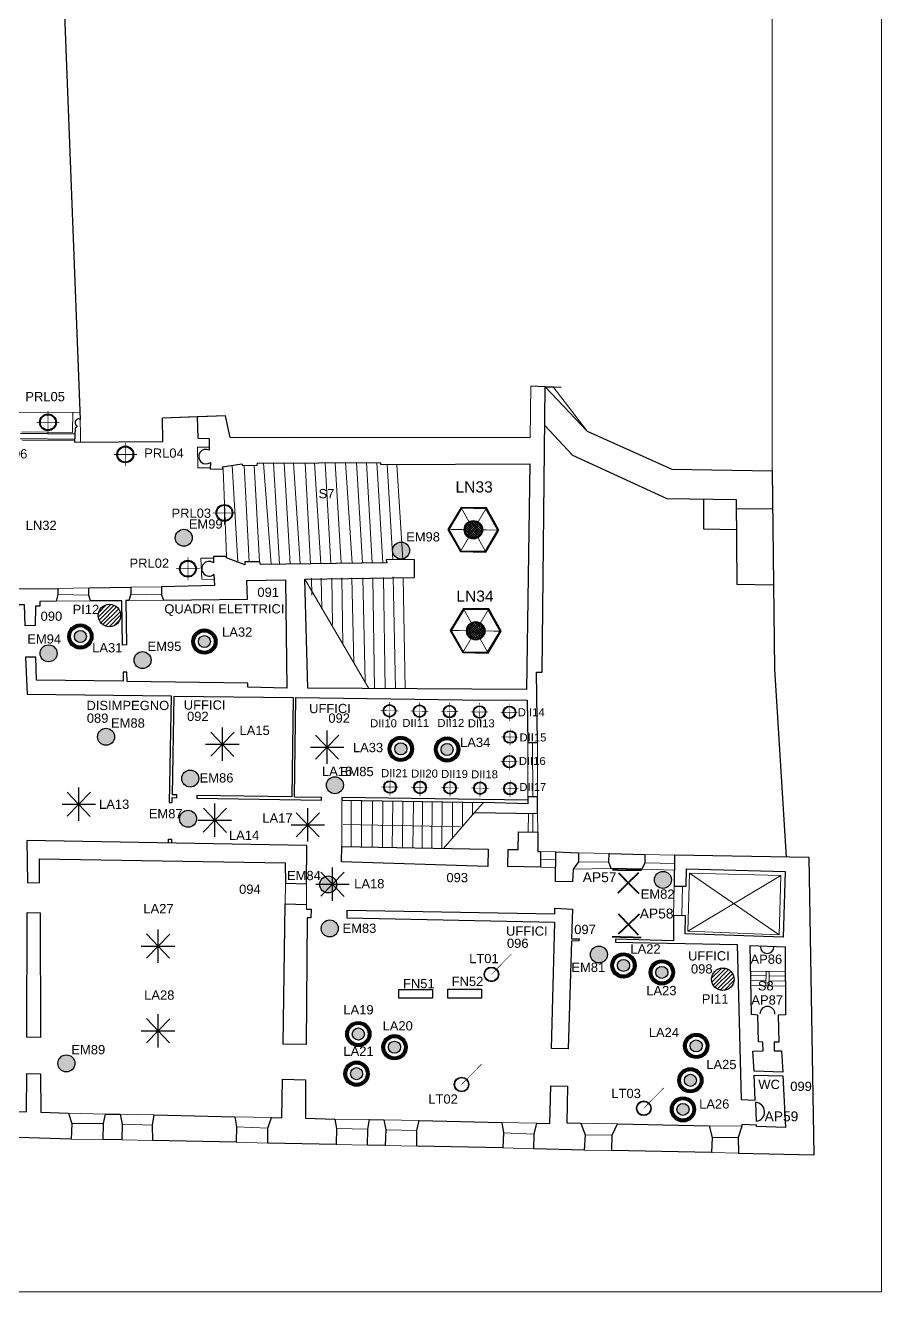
# Model space of a CAD drawing. Header units: metres. Extents: x -11789 to 51, y -8377 to 23.
# Drawn here: x -2721 to 51, y -8377 to -4277 of the extents above; entities that cross this region are included whole.
import ezdxf
from ezdxf.enums import TextEntityAlignment as Align

# ---------------------------------------------------------------- set-up
doc = ezdxf.new("R2010")
doc.units = ezdxf.units.M
doc.header["$LTSCALE"] = 0.0125
for name, color, linetype in [('CODICE EMERGENZE', 190, 'Continuous'), ('CODICE LAMPADINE', 150, 'Continuous'), ('LAMPADE DI EMERGENZA', 3, 'Continuous')]:
    doc.layers.add(name, color=color, linetype=linetype)
for name, color, linetype, lineweight in [('LAMPADINE', 30, 'Continuous', 30), ('MURI', 7, 'Continuous', 9), ('VANI', 66, 'Continuous', 9)]:
    doc.layers.add(name, color=color, linetype=linetype, lineweight=lineweight)
doc.styles.add('ducale_200', font='ARIAL.TTF', dxfattribs={"height": 1})
doc.styles.get("Standard").update_dxf_attribs({"font": 'romans.shx'})

# ---------------------------------------------------------------- blocks, each defined once
blk = doc.blocks.new('LANTERNA')
at = {"linetype": 'Continuous'}
h = blk.add_hatch(color=256, dxfattribs=at)
h.paths.add_polyline_path([(65.31, -45.84, 1), (69.69, -45.84, 1)])
h.paths.add_polyline_path([(69.48, -45.84, -1), (65.51, -45.84, -1)], flags=16)
h = blk.add_hatch(dxfattribs=at)
h.set_pattern_fill('ANSI37', color=256, scale=3.214976, style=0)
h.set_pattern_definition([(45, (-226.14574, -312.50277), (-0.2841664, 0.2841664), []), (135, (-226.14574, -312.50277), (-0.2841664, -0.2841664), [])])
edge = h.paths.add_edge_path()
edge.add_arc((67.5, -45.84), 1.98, 0, 360)
at = {"layer": 'LAMPADINE'}
h = blk.add_hatch(color=14, dxfattribs=at)
h.paths.add_polyline_path([(70.35, -50.95), (73.35, -45.93), (70.5, -40.81), (64.65, -40.72), (61.64, -45.75), (64.49, -50.87)], flags=16)
h.paths.add_polyline_path([(70.46, -51.16), (73.59, -45.93), (70.62, -40.61), (64.54, -40.52), (61.41, -45.75), (64.38, -51.06)])
at = {"linetype": 'Continuous'}
for radius in [2.19, 1.98]:
    blk.add_circle((67.5, -45.84), radius, dxfattribs=at)
at = {"layer": 'LAMPADINE', "color": 14}
for points in [[(70.46, -51.16), (73.59, -45.93), (70.62, -40.61), (64.54, -40.52), (61.41, -45.75), (64.38, -51.06)], [(70.35, -50.95), (73.35, -45.93), (70.5, -40.81), (64.65, -40.72), (61.64, -45.75), (64.49, -50.87)]]:
    blk.add_lwpolyline(points, close=True, dxfattribs=at)
at = {"layer": 'LAMPADINE', "color": 14, "const_width": 0.2}
for points in [[(64.54, -40.52), (66.43, -43.92)], [(70.62, -40.61), (68.62, -43.96)], [(61.41, -45.75), (65.31, -45.81)], [(66.37, -47.72), (64.38, -51.06)], [(68.57, -47.75), (70.46, -51.16)], [(69.69, -45.87), (73.59, -45.93)]]:
    blk.add_lwpolyline(points, dxfattribs=at)
blk = doc.blocks.new('5ea4y')
h = blk.add_hatch(color=256)
edge = h.paths.add_edge_path(flags=16)
edge.add_arc((973, 697), 102, 0, 360)
edge = h.paths.add_edge_path()
edge.add_arc((973, 697), 112, 0, 360)
at = {"const_width": 10}
for points in [[(973, 855), (973, 540)], [(1130, 697), (815, 697)]]:
    blk.add_lwpolyline(points, dxfattribs=at)
for radius in [112, 102]:
    blk.add_circle((973, 697), radius)
at = {"color": 160, "insert": (996, 726), "char_height": 2, "width": 10.79, "attachment_point": 1, "style": 'ducale_200'}
blk.add_mtext('{\\H0.75x; }', dxfattribs=at)
blk = doc.blocks.new('sospensione normale')
h = blk.add_hatch(color=256)
h.paths.add_polyline_path([(24193.1, 756.4, 1), (24171.9, 756.4, 1)], flags=16)
h.paths.add_polyline_path([(24176, 756.4, -1), (24189, 756.4, -1)], flags=0)
h.paths.add_polyline_path([(24195.1, 756.4, 1), (24169.9, 756.4, 1)])
for radius in [13.6, 12.6, 11.6, 10.6, 6.52]:
    blk.add_circle((24182.5, 756.4), radius)
blk = doc.blocks.new('PIANTANA')
at = {"lineweight": 0}
h = blk.add_hatch(dxfattribs=at)
h.set_pattern_fill('ANSI31', color=256, scale=600, style=0)
h.set_pattern_definition([(45, (37136.21, 23067.97), (-53.03301, 53.03301), [])])
edge = h.paths.add_edge_path()
edge.add_arc((14258, -2729), 291, 0, 360)
blk.add_circle((14258, -2729), 291)
blk = doc.blocks.new('re')
at = {"const_width": 0.3}
for points in [[(51.55, 419.05), (51.66, 413.81)], [(55.72, 418.12), (52.08, 414.34)], [(52.09, 417.95), (55.87, 414.31)]]:
    blk.add_lwpolyline(points, dxfattribs=at)
blk = doc.blocks.new('LAMPADA_TAVOLO')
at = {"linetype": 'Continuous'}
blk.add_hatch(color=256, dxfattribs=at).paths.add_polyline_path([(114, 237, 0.20166), (-90, 248), (-84, 233, -0.20166), (107, 223, -1), (-107, -223, -0.664364), (-84, 233), (-90, 248, 0.664364), (-114, -237, 1)])
at = {"const_width": 20, "flags": 128}
blk.add_lwpolyline([(-349, 965), (0, 0)], dxfattribs=at)
for radius in [263, 247]:
    blk.add_circle((0, 0), radius)

msp = doc.modelspace()

# ---------------------------------------------------------------- hatches: boundary and pattern name
at = {"layer": 'LAMPADE DI EMERGENZA'}
for points in [[(-2235.6, -5935.7, 1), (-2180.7, -5935.7, 1)], [(-1532, -5977.2, 1), (-1477, -5977.2, 1)], [(-2673.2, -6310, 1), (-2618.2, -6310, 1)], [(-2369.2, -6331.7, 1), (-2314.2, -6331.7, 1)], [(-2487.4, -6580, 1), (-2432.5, -6580, 1)], [(-2214.6, -6715.3, 1), (-2159.6, -6715.3, 1)], [(-1746.5, -6737, 1), (-1691.5, -6737, 1)], [(-2221.8, -6845.5, 1), (-2166.8, -6845.5, 1)], [(-1767.9, -7058.3, 1), (-1712.9, -7058.3, 1)], [(-684.2, -7043.6, 1), (-629.2, -7043.6, 1)], [(-1763.2, -7200.9, 1), (-1708.2, -7200.9, 1)], [(-891.5, -7285.1, 1), (-836.6, -7285.1, 1)], [(-2615.7, -7637.6, 1), (-2560.8, -7637.6, 1)]]:
    msp.add_hatch(color=256, dxfattribs=at).paths.add_polyline_path(points)

# ---------------------------------------------------------------- linework, layer by layer
for centre in [(-2208.2, -5935.7), (-1504.5, -5977.2), (-2645.7, -6310), (-2341.7, -6331.7), (-2459.9, -6580), (-2187.1, -6715.3), (-1719, -6737), (-2194.3, -6845.5), (-1740.4, -7058.3), (-656.7, -7043.6), (-1735.7, -7200.9), (-864.1, -7285.1), (-2588.3, -7637.6)]:
    msp.add_circle(centre, 27.5, dxfattribs=at)
at = {"layer": 'LAMPADINE'}
for p, q in [((-2083.3, -6658.5), (-2083.3, -6550.3)), ((-1744, -6668.1), (-1744, -6559.8)), ((-2121, -6643.1), (-2045.5, -6565.6)), ((-2046, -6643.6), (-2120.6, -6565.2)), ((-1781.8, -6652.7), (-1706.2, -6575.2)), ((-1706.7, -6653.1), (-1781.3, -6574.8)), ((-2137.4, -6604.4), (-2029.2, -6604.4)), ((-1798.1, -6614), (-1689.9, -6614)), ((-2585.8, -6837.5), (-2510.3, -6760)), ((-2510.7, -6837.9), (-2585.3, -6759.6)), ((-2548, -6852.8), (-2548, -6744.6)), ((-2602.1, -6798.7), (-2493.9, -6798.7)), ((-2107.5, -6904.5), (-2107.5, -6796.3)), ((-2145.3, -6889.2), (-2069.8, -6811.7)), ((-2070.2, -6889.6), (-2144.8, -6811.2)), ((-1844.5, -6903.8), (-1768.9, -6826.3)), ((-1769.4, -6904.3), (-1844, -6825.9)), ((-1806.7, -6919.2), (-1806.7, -6811)), ((-2161.6, -6850.4), (-2053.4, -6850.4)), ((-1860.8, -6865.1), (-1752.6, -6865.1)), ((-1726.7, -7111.8), (-1726.7, -7003.6)), ((-1764.5, -7096.5), (-1689, -7019)), ((-1689.4, -7096.9), (-1764, -7018.6)), ((-1780.8, -7057.7), (-1672.6, -7057.7)), ((-2291.5, -7312), (-2291.5, -7203.8)), ((-2329.2, -7296.6), (-2253.7, -7219.1)), ((-2254.2, -7297), (-2328.8, -7218.7)), ((-2345.6, -7257.9), (-2237.4, -7257.9)), ((-2329.2, -7570.6), (-2253.7, -7493.1)), ((-2254.2, -7571.1), (-2328.8, -7492.7)), ((-2291.5, -7586), (-2291.5, -7477.8)), ((-2345.6, -7531.9), (-2237.4, -7531.9)), ((-357.7, -7764.1), (-354.7, -7825))]:
    msp.add_line(p, q, dxfattribs=at)
for points in [[(-1403, -7398.4), (-1403, -7426.9), (-1511.7, -7426.9), (-1511.7, -7398.4)], [(-1244.7, -7397.6), (-1244.7, -7426.1), (-1353.4, -7426.1), (-1353.4, -7397.6)]]:
    msp.add_lwpolyline(points, close=True, dxfattribs=at)
for centre, radius, start, end in [((-319.4, -7259.7), 21.9, 179.2065, 359.2065), ((-318.5, -7477.8), 24.3, 359.5908, 179.5908), ((-358.3, -7794.7), 30.6, 276.6911, 88.8557)]:
    msp.add_arc(centre, radius, start, end, dxfattribs=at)
at = {"layer": 'MURI', "linetype": 'ByBlock', "lineweight": 30}
for p, q in [((-1038.4, -5447), (-1084.2, -5445.3)), ((-1047.9, -6371.4), (-1038.4, -5447)), ((-1038.4, -5447), (-1038.4, -5447)), ((-2072.8, -5540.9), (-2164.9, -5543.8)), ((-2164.9, -5543.8), (-2162.1, -5613.8)), ((-2058.4, -5611.6), (-2072.8, -5540.9)), ((-2162.1, -5613.8), (-2125.5, -5614.5)), ((-2125.5, -5614.5), (-2126.2, -5651.9)), ((-1086.6, -5612.1), (-2058.4, -5611.6)), ((-2122, -5691.8), (-2122.4, -5713)), ((-2082.4, -5706.4), (-2020.4, -5696.9)), ((-2020.4, -5696.9), (-2018, -5701.9)), ((-1970.8, -5701.1), (-1969.8, -5693.8)), ((-1969.8, -5693.8), (-1572.4, -5692.1)), ((-1572.4, -5692.1), (-1570.4, -5698.6)), ((-1570.4, -5698.6), (-1087.8, -5696.5)), ((-1087.8, -5696.5), (-1098.1, -6427.6)), ((-2122.4, -5713), (-2080.9, -5713.7)), ((-2080.9, -5713.7), (-2082.4, -5706.4)), ((-2018, -5701.9), (-1970.8, -5701.1)), ((-2112.1, -5996.4), (-2112.4, -6016.7)), ((-2069.7, -5996.3), (-2112.1, -5996.4)), ((-2069.8, -6001.2), (-2069.7, -5996.3)), ((-2010.8, -6023.5), (-2069.8, -6001.2)), ((-2010.7, -6013.7), (-2010.8, -6023.5)), ((-1961.8, -6013.8), (-2010.7, -6013.7)), ((-1959.5, -6021.9), (-1961.8, -6013.8)), ((-1550.7, -6016.4), (-1959.5, -6021.9)), ((-1461.9, -6006.1), (-1552.4, -6007.4)), ((-1552.4, -6007.4), (-1550.7, -6016.4)), ((-1461.9, -6006.1), (-1461.9, -6064.6)), ((-2110.7, -6054.2), (-2108.9, -6090.8)), ((-1816.1, -6070.1), (-1461.9, -6064.6)), ((-2279.9, -6094.3), (-2280.3, -6120.3)), ((-2108.9, -6090.8), (-2279.9, -6094.3)), ((-2003.6, -6074), (-1879.1, -6072.2)), ((-2002.3, -6135.1), (-2003.6, -6074)), ((-1879.1, -6072.2), (-1874, -6422.3)), ((-1806.8, -6422.6), (-1816.1, -6070.1)), ((-2280.3, -6120.3), (-2274.2, -6138.3)), ((-2274.2, -6138.3), (-2002.3, -6135.1)), ((-2686.8, -6322.1), (-2720.2, -6322.3)), ((-2720.2, -6322.3), (-2715.1, -6442)), ((-2684.9, -6397), (-2686.8, -6322.1)), ((-2392.3, -6371.3), (-2404.5, -6371.1)), ((-2404.5, -6371.1), (-2404.2, -6400.4)), ((-2391.2, -6400.7), (-2392.3, -6371.3)), ((-1063.4, -6598.9), (-1065.8, -6371)), ((-1065.8, -6371), (-1047.9, -6371.4)), ((-2404.2, -6400.4), (-2684.9, -6397)), ((-2000.7, -6406.1), (-2391.2, -6400.7)), ((-2000.9, -6420), (-2000.7, -6406.1)), ((-1874, -6422.3), (-2000.9, -6420)), ((-1098.1, -6427.6), (-1806.8, -6422.6)), ((-2715.1, -6442), (-2249.4, -6448)), ((-2249.4, -6448), (-2255.7, -6793)), ((-2245.1, -6768.1), (-2239.1, -6448.2)), ((-2239.1, -6448.2), (-1853.7, -6453.2)), ((-1853.7, -6453.2), (-1858.5, -6774.4)), ((-1849.9, -6774.5), (-1845.1, -6453.3)), ((-1845.1, -6453.3), (-1306.7, -6460.2)), ((-1306.7, -6460.2), (-1096.7, -6461.6)), ((-1096.7, -6461.6), (-1094.3, -6598.4)), ((-1094.3, -6598.4), (-1063.4, -6598.9)), ((-2255.7, -6793), (-2255.7, -6793)), ((-2255.7, -6793), (-2245.5, -6793.2)), ((-2245.5, -6793.2), (-2245.3, -6777.2)), ((-2245.5, -6793.2), (-2245.5, -6793.2)), ((-2245.5, -6793.2), (-2245.5, -6793.2)), ((-2245.5, -6793.2), (-2245.5, -6793.2)), ((-2245.5, -6793.2), (-2245.5, -6793.2)), ((-2245.3, -6777.2), (-2230.8, -6777.4)), ((-2230.6, -6768.3), (-2245.1, -6768.1)), ((-2230.8, -6777.4), (-2230.6, -6768.3)), ((-2165.5, -6769.8), (-2165.6, -6778.9)), ((-2165.6, -6778.9), (-1761.9, -6784.9)), ((-1858.5, -6774.4), (-2165.5, -6769.8)), ((-1849.9, -6774.5), (-1761.8, -6775.9)), ((-1761.9, -6784.9), (-1761.8, -6775.9)), ((-1696.6, -6776.8), (-1696.8, -6785.9)), ((-1696.8, -6785.9), (-1237.8, -6792.7)), ((-1094.1, -6785.9), (-1696.6, -6776.8)), ((-1237.8, -6792.7), (-1237.8, -6792.7)), ((-1810, -6932.1), (-2716.3, -6915.6)), ((-2716.3, -6915.6), (-2713.9, -7052.4)), ((-1810.7, -7055.8), (-1810, -6932.1)), ((-619.2, -6963.5), (-621, -7063.5)), ((-183, -6970.9), (-619.2, -6963.5)), ((-2674.9, -7053.1), (-2675.1, -6974.9)), ((-2675.1, -6974.9), (-1879.4, -6987.8)), ((-1879.4, -6987.8), (-1879, -7054.5)), ((-582, -7064.2), (-580.9, -7008.1)), ((-580.9, -7008.1), (-261.3, -7016.4)), ((-167.2, -7933.6), (-183, -6970.9)), ((-2713.9, -7052.4), (-2674.9, -7053.1)), ((-261.3, -7016.4), (-267.6, -7228.6)), ((-1879, -7054.5), (-1810.7, -7055.8)), ((-621, -7063.5), (-582, -7064.2)), ((-1886.8, -7575.2), (-1879.4, -7121.2)), ((-1879.4, -7121.2), (-1811.1, -7123.3)), ((-1808.6, -7166.5), (-1812, -7576.6)), ((-1810.5, -7138), (-1795.9, -7138.2)), ((-1796.4, -7166.7), (-1808.6, -7166.5)), ((-1795.9, -7138.2), (-1796.4, -7166.7)), ((-583.7, -7159.4), (-622.7, -7158.7)), ((-622.7, -7158.7), (-622.6, -7240.9)), ((-584.8, -7218), (-583.7, -7159.4)), ((-810.5, -7235.9), (-809.9, -7244.8)), ((-622.6, -7240.9), (-810.5, -7235.9)), ((-809.9, -7244.8), (-416.9, -7252.8)), ((-267.6, -7228.6), (-584.8, -7218)), ((-416.9, -7252.8), (-403.8, -7754.9)), ((-1812, -7576.6), (-1886.8, -7575.2)), ((-361.9, -7676.2), (-268.4, -7677.9)), ((-358.1, -7756.3), (-361.9, -7676.2)), ((-268.4, -7677.9), (-260, -7844.8)), ((-403.8, -7754.9), (-358.1, -7756.3)), ((-822.1, -7920.1), (-821.2, -7870.5)), ((-821.2, -7870.5), (-804.3, -7833.3)), ((-804.3, -7833.3), (-507.3, -7839.5)), ((-507.3, -7839.5), (-497.4, -7878)), ((-401.6, -7841.5), (-413.6, -7877.9)), ((-401.7, -7835), (-354.2, -7836.4)), ((-401.7, -7835), (-401.6, -7841.5)), ((-353.9, -7842.5), (-354.2, -7836.4)), ((-260, -7844.8), (-353.9, -7842.5)), ((-497.4, -7878), (-499.1, -7926.7)), ((-413.6, -7877.9), (-412.1, -7928.3)), ((-499.1, -7926.7), (-822.1, -7920.1)), ((-412.1, -7928.3), (-167.2, -7933.6))]:
    msp.add_line(p, q, dxfattribs=at)
at = {"layer": 'MURI', "color": 252}
for p, q in [((-1518.3, -5699.6), (-1499.4, -6005.9)), ((-1498.2, -6064.4), (-1490.9, -6424.8)), ((-1608.5, -6424), (-1816.1, -6070.1)), ((-1696.2, -6935.8), (-1696.8, -6787.1)), ((-1879, -7054.5), (-1879.4, -7121.2)), ((-1810.7, -7055.8), (-1810.5, -7138)), ((-507.3, -7839.5), (-401.6, -7841.5)), ((-497.4, -7878), (-413.6, -7877.9))]:
    msp.add_line(p, q, dxfattribs=at)
at = {"layer": 'MURI', "linetype": 'Continuous', "ltscale": 0.1}
msp.add_lwpolyline([(-11788.7, 23.1), (51.3, 23.1), (51.3, -8376.9), (-11788.7, -8376.9)], close=True, dxfattribs=at)
at = {"layer": 'MURI'}
for points in [[(-2599.6, -4072.4), (-2543.7, -5529.5), (-2542.8, -5626.4), (-2276.2, -5624.1), (-2277.3, -5548.1), (-2072.8, -5540.9), (-2058.4, -5611.6), (-1854, -5610), (-1086.6, -5612.1), (-1084.2, -5445.3), (-1084.2, -5445.3), (-1012.2, -5447.5), (-901.9, -5591.1), (-628.2, -5713.3), (-303.6, -5719.2), (-303.6, -450.1)], [(-2126, -5642.1), (-2163.4, -5642.3), (-2162.2, -5709), (-2122.3, -5709.7)], [(-2112.2, -6002.1), (-2152.9, -6002.2), (-2150, -6069.8), (-2109.9, -6070.5)], [(-1273.7, -6793), (-1273.6, -6833.8)]]:
    msp.add_lwpolyline(points, dxfattribs=at)
at = {"layer": 'MURI', "linetype": 'ByBlock', "lineweight": 30}
for points in [[(-2542.8, -5552.4), (-2599.6, -4072.4)], [(-1038.4, -5447), (-986, -5448)], [(-1038.4, -5447), (-901.9, -5591.1), (-628.2, -5713.3), (-303.6, -5719.2), (-295.7, -6361.4), (-258, -6970)], [(-2164.9, -5543.8), (-2277.3, -5548.1)], [(-1039.7, -5572.5), (-949.7, -5668.4), (-644.6, -5808.2), (-420.1, -5812.3), (-417.7, -6085.8), (-300.5, -6087.9)], [(-2561.3, -5617.1), (-2561.3, -5617.1), (-2737.2, -5615.4)], [(-2560.7, -5600), (-2736.7, -5598.5)], [(-525.8, -5810.4), (-525.9, -5906.4), (-419.4, -5909.1)], [(-419.8, -5840.8), (-301.8, -5842.1)], [(-2616.1, -6099.5), (-2616.4, -6119.9), (-2621.7, -6140.9), (-2673.8, -6141.6), (-2674.1, -6157.1), (-2688.7, -6157.6), (-2689.1, -6220.3), (-2721.6, -6220.5), (-2723.6, -6152.9), (-2784.7, -6152.6), (-2791.4, -6118.3), (-2792.7, -6101.2), (-2616.1, -6099.5)], [(-2379.2, -6095.7), (-2379.6, -6118.5), (-2386.5, -6138.7), (-2396.2, -6138.5), (-2394, -6282.6), (-2407, -6283.2), (-2408.5, -6139.9), (-2510.2, -6140.5), (-2515.6, -6121.7), (-2515.9, -6098.1), (-2379.2, -6095.7)], [(-1062.2, -6889.5), (-1061.7, -6951.4), (-1053.6, -6951.5), (-1053.7, -7002), (-1158.6, -7000.1), (-1158.4, -6944.7), (-1125.9, -6945.3), (-1124.8, -6888.4), (-1062.2, -6889.5)], [(-2258, -6923.9), (-2257.8, -6911.8), (-2247.6, -6912), (-2247.8, -6924.1)], [(-1222.7, -6944.4), (-1223.7, -6999.7), (-1697.1, -6984.6), (-1696.2, -6935.8), (-1222.7, -6944.4)], [(-929.9, -6956.2), (-930.5, -6984.7), (-948, -7008.8), (-949.5, -7050.2), (-1004.9, -7048.4), (-1003.1, -6953.2), (-929.9, -6956.2)], [(-715.2, -6961.7), (-715.7, -6987.8), (-725, -7008.7), (-824.2, -7006.9), (-832, -6986.5), (-830.7, -6958), (-715.2, -6961.7)], [(-183, -6970.9), (-183, -6970.9)], [(-2715.7, -7149.2), (-2715.7, -7149.2), (-2673.4, -7149.9), (-2671.8, -7553.6), (-2716.5, -7552.8), (-2715.7, -7149.2)], [(-949.5, -7138.1), (-952.9, -7234.1), (-928.5, -7234.5), (-928.6, -7241.1), (-953, -7242.2), (-964.2, -7590.3), (-1017.9, -7589.4), (-1007.3, -7181), (-1679.2, -7167.2), (-1678.8, -7141.2), (-1006.8, -7153.4), (-1006.4, -7135.5), (-949.5, -7138.1)], [(-374.9, -7255.7), (-261.6, -7260.5), (-259.9, -7480.3), (-283.5, -7481.5), (-281.9, -7568.6), (-296.5, -7569.1), (-296.2, -7596.8), (-272.6, -7597.2), (-269, -7666.5), (-361.7, -7663.1), (-365.4, -7598), (-332.8, -7596.9), (-333.2, -7569.3), (-347, -7568.2), (-349.5, -7481.1), (-370.6, -7479.9), (-374.9, -7255.7)], [(-2671.5, -7671.6), (-2671.3, -7795.3), (-2581, -7799.4), (-2571, -7832.2), (-2572.8, -7882.6), (-2777.7, -7876.4), (-2777.7, -7826.8), (-2769.7, -7792.7), (-2716.8, -7794.5), (-2716.2, -7670.8), (-2671.5, -7671.6)], [(-1814.1, -7690.5), (-1813.9, -7815), (-1719.5, -7818.3), (-1713.6, -7848.5), (-1715.3, -7900.6), (-1935.8, -7895.8), (-1935.7, -7847), (-1923.7, -7813), (-1890.4, -7813.6), (-1888.9, -7689.1), (-1814.1, -7690.5)], [(-965.6, -7711.6), (-967.8, -7830.4), (-922.2, -7831.2), (-909.1, -7868.9), (-911.6, -7918.5), (-1075.1, -7914.7), (-1074.2, -7866.7), (-1064.6, -7831), (-1023.2, -7831.8), (-1020.1, -7710.6), (-965.6, -7711.6)], [(-2414.2, -7802.5), (-2407.5, -7834.3), (-2408.4, -7884.8), (-2468.6, -7884.5), (-2467.7, -7832.4), (-2461.4, -7801.6), (-2414.2, -7802.5)], [(-2043.3, -7810.8), (-2037.4, -7843.5), (-2038.3, -7893.1), (-2308.4, -7887.4), (-2309.9, -7837.7), (-2304.4, -7804.4), (-2043.3, -7810.8)], [(-1560.1, -7820.4), (-1554.1, -7852.3), (-1555.9, -7903.5), (-1613.6, -7902.4), (-1612.7, -7851.2), (-1607.3, -7819.6), (-1560.1, -7820.4)], [(-1178.5, -7829), (-1173.5, -7862.4), (-1175.2, -7911.2), (-1453.4, -7905.4), (-1453.3, -7854.9), (-1446.2, -7822.5), (-1178.5, -7829)]]:
    msp.add_lwpolyline(points, dxfattribs=at)
at = {"layer": 'MURI', "color": 252}
for points in [[(-2543.7, -5529.5), (-3244.6, -5531.7), (-3247.5, -5287.3), (-3262.1, -5284.6), (-3263.6, -5235.7), (-3317.4, -5237.2), (-3317.5, -5226.3), (-3317.5, -5226.3), (-3603.7, -5229.5)], [(-2567.5, -5529.5), (-2568.7, -5595), (-2732.2, -5592.9)], [(-2730.3, -5620.6), (-2561.4, -5620.2), (-2561.4, -5620.2)], [(-1950.4, -5693.7), (-1925.4, -6021.5)], [(-1917.7, -5693.6), (-1897.8, -6021.1)], [(-1883.6, -5693.4), (-1863.5, -6020.6)], [(-1852.6, -5693.3), (-1830.9, -6020.2)], [(-1815.2, -5693.1), (-1798.4, -6019.7)], [(-1784.4, -5693), (-1764.2, -6019.3)], [(-1750.1, -5692.8), (-1731.6, -6018.8)], [(-1717.6, -5692.7), (-1699.1, -6018.4)], [(-1685, -5692.5), (-1663.3, -6017.9)], [(-1649.2, -5692.4), (-1629, -6017.4)], [(-1616.7, -5692.2), (-1598.2, -6017)], [(-1582.6, -5692.1), (-1563.9, -6016.6)], [(-1550.2, -5699), (-1531.3, -6006.8)], [(-2080.9, -5713.7), (-2069.7, -5996.3)], [(-2051.4, -5701.7), (-2032.6, -6015.2)], [(-2012.4, -5701.8), (-1996.8, -6013.7)], [(-1979.8, -5701.2), (-1962.7, -6013.8)], [(-1794.1, -6066.8), (-1793.6, -6121.2)], [(-1763.3, -6066.5), (-1761.2, -6167.4)], [(-1729.1, -6066.3), (-1726.7, -6216.7)], [(-1696.6, -6066), (-1693.3, -6279.4)], [(-1664.1, -6065.7), (-1657.1, -6341.2)], [(-1628.4, -6065.5), (-1621.4, -6402.1)], [(-1595.9, -6065.2), (-1590.2, -6424.1)], [(-1561.8, -6064.9), (-1556, -6424.4)], [(-1530.1, -6062.5), (-1522.7, -6424.6)], [(-2616.1, -6099.5), (-2515.9, -6098.1)], [(-2279.9, -6094.3), (-2379.2, -6095.7)], [(-2621.7, -6140.9), (-2510.2, -6140.5)], [(-2515.6, -6121.7), (-2616.4, -6119.9)], [(-2274.2, -6138.3), (-2386.5, -6138.7)], [(-2379.6, -6118.5), (-2280.3, -6120.3)], [(-1094.3, -6598.4), (-1094.3, -6775)], [(-1078.4, -6774.9), (-1078.9, -6598.7)], [(-1062.5, -6774.7), (-1063.4, -6598.9)], [(-1665.9, -6787.5), (-1666.1, -6936.3)], [(-1632.5, -6788), (-1632.7, -6936.9)], [(-1596.7, -6788.5), (-1598.6, -6937.5)], [(-1564.1, -6788.9), (-1565.2, -6938.1)], [(-1531.6, -6789.4), (-1533.5, -6938.7)], [(-1499, -6789.8), (-1500.1, -6939.3)], [(-1464.9, -6790.3), (-1466.8, -6939.9)], [(-1435.6, -6790.7), (-1436.7, -6940.5)], [(-1403.8, -6791.2), (-1404.9, -6941.1)], [(-1371.3, -6791.6), (-1372.4, -6941.6)], [(-1337.9, -6792.1), (-1338.4, -6908.3)], [(-1306.2, -6792.5), (-1306, -6871)], [(-1266.4, -6825.6), (-1367.5, -6941.7)], [(-1093.5, -6888.9), (-1092.3, -6828)], [(-1078.4, -6889.2), (-1078.4, -6828.2)], [(-1062.2, -6889.5), (-1062.7, -6828.5)], [(-1312.2, -6871.9), (-1356.1, -6871.2), (-1691.7, -6864)], [(-1053.6, -6951.5), (-1003.1, -6953.2)], [(-929.9, -6956.2), (-830.7, -6958)], [(-715.2, -6961.7), (-619.2, -6963.5)], [(-1053.7, -7002), (-1004.1, -7004.7)], [(-1053.6, -6976.7), (-1003.6, -6978.2)], [(-824.2, -7006.9), (-948, -7008.8)], [(-930.5, -6984.7), (-832, -6986.5)], [(-725, -7008.7), (-620.1, -7012.4)], [(-715.7, -6987.8), (-619.7, -6990.5)], [(-275.3, -7029.1), (-570.6, -7021.3), (-576.5, -7209.2), (-280.5, -7221.9), (-275.3, -7029.1)], [(-275.3, -7029.1), (-576.5, -7209.2)], [(-570.6, -7021.3), (-280.5, -7221.9)], [(-621, -7063.5), (-622.7, -7158.7)], [(-593.6, -7064), (-595.3, -7159.2)], [(-373.3, -7339.3), (-261, -7341.3)], [(-373, -7353), (-323.1, -7353.8)], [(-372.7, -7369.1), (-323.3, -7370)], [(-323, -7340), (-312.5, -7340.3), (-313, -7386.8), (-323.5, -7386.6), (-323, -7340)], [(-312.8, -7370.2), (-260.8, -7371.1)], [(-312.7, -7354), (-260.8, -7355)], [(-372.4, -7385.9), (-260.6, -7387.9)], [(-2461.4, -7801.6), (-2581, -7799.4)], [(-2304.4, -7804.4), (-2414.2, -7802.5)], [(-2043.3, -7810.8), (-1923.7, -7813)], [(-1607.3, -7819.6), (-1719.5, -7818.3)], [(-1446.2, -7822.5), (-1560.1, -7820.4)], [(-1178.5, -7829), (-1064.6, -7831)], [(-922.2, -7831.2), (-804.3, -7833.3)], [(-2467.7, -7832.4), (-2571, -7832.2)], [(-2309.9, -7837.7), (-2407.5, -7834.3)], [(-1935.7, -7847), (-2037.4, -7843.5)], [(-1713.6, -7848.5), (-1612.7, -7851.2)], [(-1554.1, -7852.3), (-1453.3, -7854.9)], [(-1074.2, -7866.7), (-1173.5, -7862.4)], [(-821.2, -7870.5), (-909.1, -7868.9)], [(-2468.6, -7884.5), (-2572.8, -7882.6)], [(-2308.4, -7887.4), (-2408.4, -7884.8)], [(-2038.3, -7893.1), (-1935.8, -7895.8)], [(-1613.6, -7902.4), (-1715.3, -7900.6)], [(-1453.4, -7905.4), (-1555.9, -7903.5)], [(-1075.1, -7914.7), (-1175.2, -7911.2)], [(-822.1, -7920.1), (-911.6, -7918.5)], [(-499.1, -7926.7), (-412.1, -7928.3)]]:
    msp.add_lwpolyline(points, dxfattribs=at)
at = {"layer": 'MURI', "linetype": 'ByBlock', "lineweight": 30}
msp.add_lwpolyline([(-2542.8, -5552.4, 1.034245), (-2553.6, -5572.8), (-2560.1, -5581.1), (-2561.6, -5626.6), (-2276.2, -5624.1), (-2277.3, -5548.1)], format="xyb", dxfattribs=at)
msp.add_lwpolyline([(-1266.4, -6825.6), (-1062.7, -6828.5), (-1062.5, -6774.7), (-1094.3, -6775), (-1093.9, -6797), (-1237.8, -6792.7)], close=True, dxfattribs=at)
for centre, radius, start, end in [((-2136.4, -5673.1), 23.6, 64.3208, 307.56), ((-2126.2, -6036.1), 23.8, 54.6344, 310.7471)]:
    msp.add_arc(centre, radius, start, end, dxfattribs=at)

# ---------------------------------------------------------------- block references
at = {"layer": 'LAMPADINE'}
for name, p, xscale, yscale, zscale in [('5ea4y', (-2883.1, -5730.5), 0.2418450556433527, 0.2418450556442622, 0.2418450556441215), ('5ea4y', (-2632.7, -5834.6), 0.2418450556433527, 0.2418450556442622, 0.2418450556441215), ('5ea4y', (-2311.9, -6023.8), 0.2418450556433527, 0.2418450556442622, 0.2418450556441215), ('LANTERNA', (-2185.1, -5288.6), 13.55075340269104, 13.55075340269195, 13.55075340269148), ('5ea4y', (-2430.1, -6204.5), 0.2418450556433527, 0.2418450556442622, 0.2418450556441215), ('PIANTANA', (-4231.1, -5846.3), 0.125, 0.125, 0.125), ('LANTERNA', (-2177.6, -5615.9), 13.55075340269104, 13.55075340269195, 13.55075340269148), ('sospensione normale', (-75090.4, -8524.6), 3, 3, 3), ('sospensione normale', (-74688.9, -8541.1), 3, 3, 3), ('sospensione normale', (-74053.1, -8888.5), 3, 3, 3), ('sospensione normale', (-73903.2, -8890.4), 3, 3, 3), ('sospensione normale', (-73332.2, -9589.7), 3, 3, 3), ('sospensione normale', (-73207.8, -9612.2), 3, 3, 3), ('PIANTANA', (-2245.3, -7024.3), 0.125, 0.125, 0.125), ('sospensione normale', (-74190.5, -9811.8), 3, 3, 3), ('sospensione normale', (-74073.3, -9854.6), 3, 3, 3), ('sospensione normale', (-73096.6, -9850.4), 3, 3, 3), ('sospensione normale', (-74196.2, -9940.2), 3, 3, 3), ('sospensione normale', (-73115.5, -9961.7), 3, 3, 3), ('sospensione normale', (-73139.5, -10055.8), 3, 3, 3)]:
    msp.add_blockref(name, p, dxfattribs=dict(at, xscale=xscale, yscale=yscale, zscale=zscale))
for name, p, xscale, yscale, zscale, rotation in [('5ea4y', (-1720.3, -6620.2), 0.181383791732874, 0.181383791733424, 0.1813837917330912, 359.2537155209523), ('5ea4y', (-1623.2, -6621.4), 0.181383791732874, 0.181383791733424, 0.1813837917330912, 359.2537155209523), ('5ea4y', (-1526.1, -6622.7), 0.181383791732874, 0.181383791733424, 0.1813837917330912, 359.2537155209523), ('5ea4y', (-1429, -6624), 0.181383791732874, 0.181383791733424, 0.1813837917330912, 359.2537155209523), ('5ea4y', (-1331.9, -6625.2), 0.181383791732874, 0.181383791733424, 0.1813837917330912, 359.2537155209523), ('5ea4y', (-1330, -6705.1), 0.181383791732874, 0.181383791733424, 0.1813837917330912, 359.2537155209523), ('5ea4y', (-1331.9, -6784.9), 0.181383791732874, 0.181383791733424, 0.1813837917330912, 359.2537155209523), ('5ea4y', (-1718.5, -6866.9), 0.181383791732874, 0.181383791733424, 0.1813837917330912, 359.2537155209523), ('5ea4y', (-1621.4, -6868.2), 0.181383791732874, 0.181383791733424, 0.1813837917330912, 359.2537155209523), ('5ea4y', (-1524.3, -6869.5), 0.181383791732874, 0.181383791733424, 0.1813837917330912, 359.2537155209523), ('5ea4y', (-1427.1, -6870.7), 0.181383791732874, 0.181383791733424, 0.1813837917330912, 359.2537155209523), ('5ea4y', (-1330, -6872), 0.181383791732874, 0.181383791733424, 0.1813837917330912, 359.2537155209523), ('re', (6739.9, -5997.1), -18.06767120358819, 18.06767120358836, 18.06767120358864, 90.62750892864918), ('re', (6697.1, -8515.9), 18.0676712035884, 18.06767120358836, 18.06767120358864, 87.29115300003404), ('LAMPADA_TAVOLO', (-1212.1, -7349.5), 0.0903383560139848, 0.09033835602349427, 0.09033835601794321, 295.7054748613472), ('LAMPADA_TAVOLO', (-1308.8, -7706), 0.0903383560139848, 0.09033835602349427, 0.09033835601794321, 295.7054748613472), ('LAMPADA_TAVOLO', (-718.8, -7783.1), 0.0903383560139848, 0.09033835602349427, 0.09033835601794321, 295.7054748613472)]:
    msp.add_blockref(name, p, dxfattribs=dict(at, xscale=xscale, yscale=yscale, zscale=zscale, rotation=rotation))

# ---------------------------------------------------------------- texts
at = {"layer": 'CODICE EMERGENZE', "style": 'ducale_200'}
for s, p in [('EM99', (-2191.9, -5906.3)), ('EM98', (-1488.2, -5947.8)), ('EM94', (-2714.8, -6278.5)), ('EM95', (-2325.5, -6302.3)), ('EM88', (-2443.7, -6550.7)), ('EM85', (-1702.8, -6707.6)), ('EM86', (-2156.7, -6728.2)), ('EM87', (-2321.4, -6844)), ('EM84', (-1873.9, -7044.4)), ('EM82', (-728.7, -7104.6)), ('EM83', (-1694.2, -7215.3)), ('EM81', (-953.2, -7341.5)), ('EM89', (-2572, -7608.3))]:
    msp.add_text(s, height=30, dxfattribs=at).set_placement(p)
at = {"layer": 'CODICE LAMPADINE', "width": 1534, "attachment_point": 1, "line_spacing_factor": 0.75, "style": 'ducale_200'}
for s, insert, char_height in [('PRL05', (-2721.1, -5463.7), 30), ('PRL06', (-2842.8, -5649), 30), ('PRL04', (-2336.3, -5646.7), 30), ('LN33', (-1328.5, -5753.1), 36.14), ('PRL03', (-2247.9, -5841.2), 30), ('LN32', (-2719.8, -5880.4), 30), ('PRL02', (-2383.8, -6003.1), 30), ('LN34', (-1325.7, -6106.7), 36.14), ('PI12', (-2568.1, -6152.8), 30), ('LA32', (-2084.1, -6226.1), 30), ('LA31', (-2504.7, -6277), 30), ('DII14', (-1126.6, -6487.8), 26), ('DII10', (-1604.9, -6523.5), 26), ('DII11', (-1500.5, -6522.4), 26), ('DII12', (-1387, -6522.4), 26), ('DII13', (-1288.3, -6523.5), 26), ('LA33', (-1660.5, -6600), 30), ('LA34', (-1313.6, -6583.3), 30), ('DII15', (-1121, -6569.4), 26), ('DII16', (-1123.2, -6645.4), 26), ('DII21', (-1569.3, -6685), 26), ('DII20', (-1472.2, -6686.2), 26), ('DII19', (-1375, -6687.5), 26), ('DII18', (-1277.9, -6688.7), 26), ('DII17', (-1121.6, -6729.7), 26), ('AP57 ', (-916.5, -7018.9), 32), ('LA27', (-2339, -7121.6), 30), ('AP58 ', (-731.9, -7136.5), 32), ('LA22', (-762.1, -7252), 30), ('LT01', (-1284.2, -7283.2), 30), ('LA28', (-2336.3, -7401.5), 30), ('LA23', (-710.8, -7387), 30), ('PI11', (-530.9, -7413.8), 30), ('LA19', (-1691.5, -7449.1), 30), ('LA20', (-1564.5, -7501), 30), ('LA24', (-702.7, -7522.7), 30), ('LA21', (-1691.3, -7583.3), 30), ('LA25', (-516.5, -7626.3), 30), ('LT02', (-1416.4, -7738.2), 30), ('LT03', (-823.8, -7720), 30), ('LA26', (-539.7, -7754), 30), ('AP59 ', (-327.8, -7793.2), 32)]:
    msp.add_mtext(s, dxfattribs=dict(at, insert=insert, char_height=char_height))
at = {"layer": 'CODICE LAMPADINE', "char_height": 30, "width": 1534, "attachment_point": 1, "style": 'ducale_200'}
for s, insert in [('LA15', (-2027.6, -6544.6)), ('LA16', (-1760.8, -6676.8)), ('LA13', (-2482.4, -6783.5)), ('LA17', (-1953.8, -6828.4)), ('LA14', (-2061.8, -6884)), ('LA18', (-1656.4, -7040.8)), ('AP86', (-373.3, -7285.3)), ('FN51', (-1498.4, -7364.3)), ('FN52', (-1340.8, -7357.3)), ('AP87', (-370.6, -7417.4))]:
    msp.add_mtext(s, dxfattribs=dict(at, insert=insert))
at = {"layer": 'MURI', "linetype": 'ByBlock', "lineweight": 30, "style": 'ducale_200'}
for s, p in [('QUADRI ELETTRICI', (-2076.7, -6180.9)), ('DISIMPEGNO', (-2389.2, -6493.7)), ('UFFICI', (-2140.6, -6492.2)), ('UFFICI', (-1734.8, -6503.6)), ('UFFICI', (-1097.5, -7224.2)), ('UFFICI', (-508, -7304.5)), ('WC', (-313, -7720.7))]:
    msp.add_text(s, height=30, dxfattribs=at).set_placement(p, align=Align.CENTER)
at = {"layer": 'VANI', "color": 151, "linetype": 'Continuous', "char_height": 30, "width": 2778.72, "attachment_point": 1}
for s, insert in [('{\\fArial|b0|i0|c0|p34;S7}', (-1771.7, -5778)), ('{\\fArial|b0|i0|c0|p34;S8}', (-349.6, -7371.4))]:
    msp.add_mtext(s, dxfattribs=dict(at, insert=insert))
at = {"layer": 'VANI', "linetype": 'Continuous', "char_height": 30, "width": 2778.7, "attachment_point": 1}
for s, insert in [('{\\fArial|b0|i0|c0|p34;091}', (-1969.8, -6097.1)), ('{\\fArial|b0|i0|c0|p34;090}', (-2671.7, -6174.8)), ('{\\fArial|b0|i0|c0|p34;089}', (-2522.1, -6504.9)), ('{\\fArial|b0|i0|c0|p34;092}', (-2197.6, -6499)), ('{\\fArial|b0|i0|c0|p34;092}', (-1740.1, -6504.7)), ('{\\fArial|b0|i0|c0|p34;093}', (-1357.8, -7021.1)), ('{\\fArial|b0|i0|c0|p34;094}', (-2029, -7058.7)), ('{\\fArial|b0|i0|c0|p34;097}', (-944, -7189)), ('{\\fArial|b0|i0|c0|p34;096}', (-1161.9, -7233.7)), ('{\\fArial|b0|i0|c0|p34;098}', (-566.1, -7316.7)), ('{\\fArial|b0|i0|c0|p34;099}', (-244.6, -7697))]:
    msp.add_mtext(s, dxfattribs=dict(at, insert=insert))

doc.saveas('drawing.dxf')
